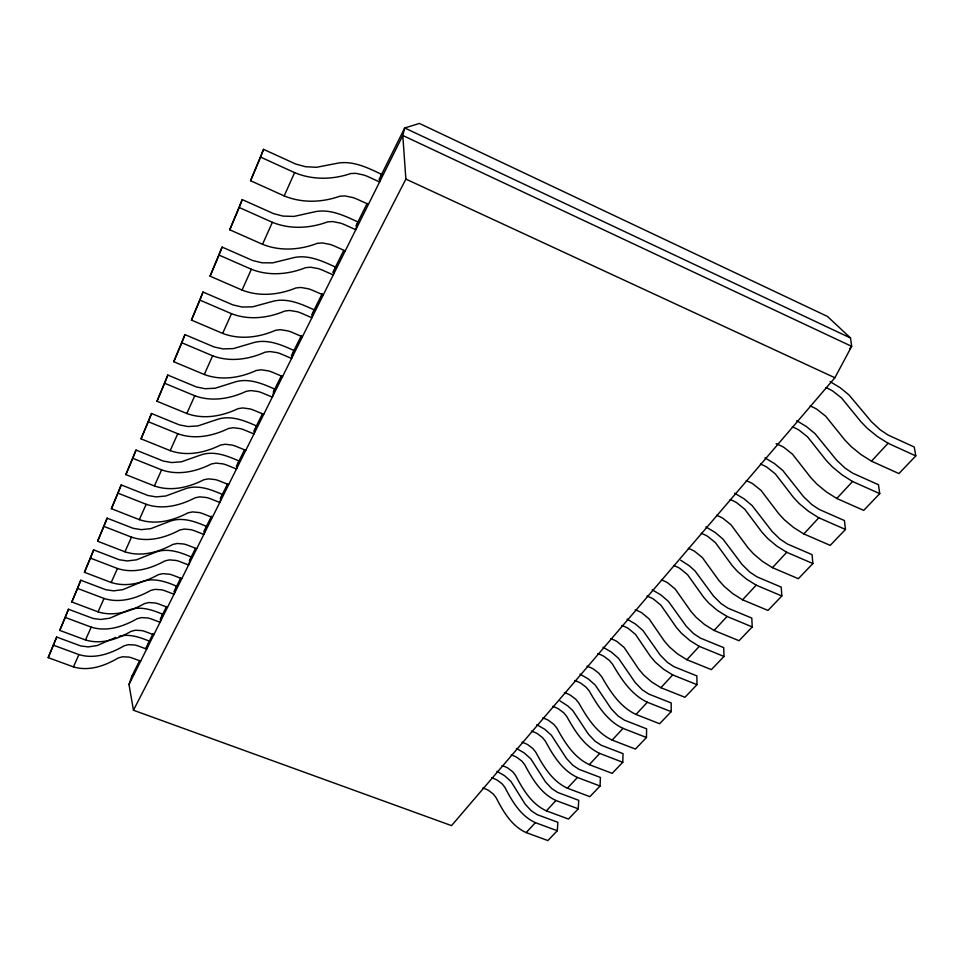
<?xml version="1.0" encoding="UTF-8"?>
<svg xmlns="http://www.w3.org/2000/svg" width="964" height="964" viewBox="0 0 964 964"><rect width="100%" height="100%" fill="white"/><g stroke="black" fill="none" stroke-linecap="round" stroke-linejoin="round"><path stroke-width="1.45" d="M587.04 666.172L589.667 667.209A20.449 13.785 41.1 0 1 593.246 668.956L598.536 672.944L601.705 676.752C610.164 691.489 620.057 706.913 635.987 714.457L659.641 723.723L671.173 711.661L671.197 702.949L648.639 694.008L642.132 689.706L635.24 682.596L618.551 658.34L611.393 652.086L603.018 647.23M564.446 692.574L567.037 693.586A20.015 13.833 41.4 0 1 570.543 695.285L575.725 699.201L578.798 702.949C586.943 717.469 596.499 732.736 612.164 740.087L635.396 749.064L646.458 737.508L646.615 728.844L624.443 720.18L618.069 715.975L611.357 708.974L595.21 685.03L588.221 678.885L580.015 674.137M542.792 717.903L545.347 718.879A19.605 13.858 41.8 0 1 548.781 720.53L553.854 724.374L556.843 728.073C564.675 742.376 573.929 757.487 589.317 764.645L612.164 773.357L622.768 762.271L623.045 753.655L601.247 745.268L595.017 741.147L588.474 734.255L572.833 710.613L567.856 705.973L560.036 700.936M522.018 742.208L524.512 743.16A19.208 13.87 42.2 0 1 527.898 744.762L532.851 748.534L535.767 752.185C543.31 766.272 552.264 781.238 567.41 788.215L589.872 796.662L600.054 786.021L600.427 777.466L579.003 769.332L572.893 765.296L566.519 758.511L551.348 735.158L544.684 729.23L536.791 724.687M502.051 765.549L504.509 766.476A18.822 13.87 42.6 0 1 507.835 768.043L512.691 771.742L515.523 775.345C522.789 789.227 531.477 804.036 546.371 810.857L568.459 819.039L578.243 808.82L578.713 800.325L557.638 792.432L551.649 788.48L545.443 781.804L530.73 758.74L524.199 752.908L516.463 748.462M482.856 787.998L485.278 788.889A18.461 13.87 43 0 1 488.543 790.42L493.303 794.059L496.062 797.602C503.075 811.29 511.486 825.943 526.151 832.595L547.889 840.56L557.288 830.727L557.855 822.292L537.117 814.64L531.248 810.76L525.187 804.181L510.908 781.406L504.521 775.659L496.93 771.321M379.009 179.605L404.711 127.959L419.424 123.44L827.437 316.421L850.525 338.002L851.67 346.353L834.884 377.755L451.538 825.63L133.466 710.239L128.995 684.524L131.67 676.632L139.72 660.448M368.441 204.344L357.801 199.488A26.703 14.605 28.2 0 0 352.872 197.56L345.064 195.933L339.918 196.186C321.868 202.597 301.985 203.259 284.187 195.909L250.568 180.726L263.558 149.336L295.695 164.037L305.431 166.712L316.505 167.29L338.701 163C353.86 160.807 368.356 168.073 381.624 174.351L379.587 181.979L368.826 177.027A27.052 14.472 28.4 0 0 363.85 175.05L355.969 173.339L350.788 173.532C332.508 179.762 312.493 180.099 294.61 172.628L260.593 157.108L263.558 149.336M219.021 255.086L222.106 247.085L252.664 260.521L261.991 262.786L272.679 262.871L294.273 257.521C308.637 254.604 322.771 261.22 335.472 267.088L333.243 274.921L322.988 270.378A25.582 14.978 27.7 0 0 318.228 268.607L310.649 267.221L305.624 267.655C288.308 274.559 268.872 276.21 251.363 269.257L219.021 255.086L210.068 276.174L242.06 290.068C259.473 296.9 278.777 294.984 295.888 287.959L300.876 287.465L308.384 288.79A25.269 15.062 27.5 0 1 313.095 290.526L323.241 294.972M345.233 250.881L334.845 246.242A25.968 14.858 27.9 0 0 330.025 244.41L322.362 242.94L317.301 243.326C299.732 250.074 280.138 251.387 262.533 244.302L229.745 229.793L242.241 199.596L273.571 213.634L283.091 216.105L293.984 216.418L315.879 211.562C330.628 208.983 344.943 215.912 357.921 221.985L355.788 229.721L345.281 224.986A26.293 14.749 28 0 0 340.413 223.106L332.688 221.563L327.579 221.889C309.806 228.492 290.068 229.516 272.378 222.31L239.217 207.489L242.241 199.596M302.383 336.81L292.466 332.532A24.606 15.231 27.1 0 0 287.85 330.881L280.488 329.7L275.584 330.278C258.906 337.533 239.903 339.991 222.66 333.399L191.438 320.084L203.03 292.032L232.878 304.901L242 306.998L252.508 306.865L273.8 301.081C287.802 297.864 301.744 304.178 314.18 309.866L311.878 317.771L301.853 313.408A24.907 15.159 27.3 0 0 297.201 311.721L289.766 310.48L284.814 311.023C267.944 318.168 248.808 320.385 231.481 313.686L199.91 300.117L203.03 292.032M210.068 276.174L222.106 247.085M164.627 383.262L167.82 375.068L196.307 386.926L205.055 388.709L215.189 388.227L235.891 381.708C249.194 378.033 262.786 383.756 274.74 389.131L272.306 397.12L262.714 393.107A23.666 15.412 26.6 0 0 258.256 391.565L251.098 390.577L246.314 391.288C230.251 398.795 211.719 402 194.764 395.758L164.627 383.262L156.987 401.253L186.811 413.52C203.693 419.677 222.082 416.255 237.963 408.688L242.723 407.941L249.809 408.881A23.389 15.46 26.4 0 1 254.231 410.387L263.726 414.339M282.572 376.538L272.872 372.429A23.979 15.364 26.8 0 0 268.353 370.863L261.136 369.802L256.291 370.465C240.036 377.9 221.334 380.864 204.272 374.49L173.761 361.729L184.968 334.629L214.116 346.98L223.046 348.908L233.36 348.594L254.363 342.413C268.004 338.954 281.777 344.967 293.96 350.498L291.598 358.451L281.789 354.27A24.269 15.303 27 0 0 277.234 352.655L269.944 351.547L265.076 352.173C248.628 359.524 229.781 362.259 212.646 355.788L181.81 342.774L184.968 334.629M132.779 458.31L136.008 450.068L163.253 461.045L171.664 462.563L181.449 461.792L201.584 454.707C214.237 450.682 227.48 455.888 238.988 460.985L236.457 469.01L227.275 465.287A22.534 15.557 25.8 0 0 222.985 463.889L216.093 463.106L211.453 463.949C196.126 471.673 178.207 475.71 161.59 469.866L132.779 458.31L125.862 474.601L154.397 485.964C170.917 491.712 188.703 487.507 203.862 479.747L208.477 478.879L215.321 479.614A22.293 15.569 25.6 0 1 219.563 480.988L228.661 484.651M245.784 450.333L236.481 446.525A22.823 15.52 26 0 0 232.155 445.091L225.19 444.259L220.503 445.067C204.995 452.743 186.908 456.575 170.206 450.634L141.045 438.837L151.517 413.496L179.364 424.895L187.944 426.546L197.909 425.919L218.322 419.087C231.288 415.231 244.711 420.69 256.436 425.919L253.954 433.933L244.567 430.065A23.088 15.496 26.2 0 0 240.193 428.594L233.18 427.715L228.456 428.498C212.779 436.126 194.547 439.777 177.762 433.728L148.311 421.726L151.517 413.496M156.987 401.253L167.82 375.068M97.605 541.226L107.125 518.15L133.237 528.344L141.322 529.646L150.794 528.646L170.363 521.114C182.425 516.837 195.331 521.56 206.429 526.416L203.838 534.442L195.017 530.971A21.509 15.605 24.9 0 0 190.896 529.682L184.245 529.079L179.738 530.031C165.085 537.888 147.757 542.599 131.49 537.141L103.895 526.392L97.605 541.226L124.934 551.782C141.13 557.156 158.313 552.312 172.821 544.443L177.304 543.467L183.907 544.045A21.292 15.605 24.7 0 1 187.98 545.299L196.716 548.709M103.895 526.392L107.125 518.15M111.402 508.691L121.223 484.916L147.89 495.484L156.132 496.894L165.772 496.002L185.618 488.676C197.969 484.518 211.032 489.471 222.335 494.448L219.78 502.485L210.779 498.882A22.015 15.581 25.3 0 0 206.573 497.545L199.801 496.858L195.222 497.749C180.244 505.558 162.627 509.944 146.191 504.305L117.994 493.158L111.402 508.691L139.322 519.644C155.674 525.199 173.159 520.656 187.992 512.836L192.535 511.908L199.259 512.559A21.774 15.593 25.1 0 1 203.416 513.872L212.333 517.415M117.994 493.158L121.223 484.916M125.862 474.601L136.008 450.068M140.66 661.147L132.562 658.147A19.545 15.484 22.5 0 0 128.778 657.074L122.609 656.773L118.391 657.894C105.004 665.787 88.953 671.607 73.433 666.883L48.2 657.641L56.695 637.059L80.783 645.964L88.314 646.904L97.183 645.555L115.692 637.421M59.756 630.408L68.492 609.248L93.05 618.454L100.714 619.478L109.727 618.201L128.489 610.188C139.756 605.669 152.155 609.742 162.699 614.285L160.048 622.262L151.734 619.117A20.148 15.545 23.3 0 0 147.841 617.984L141.527 617.599L137.213 618.671C123.428 626.576 106.98 632.083 91.219 627.13L65.251 617.442L59.756 630.408L85.483 639.951C101.16 644.832 117.488 639.216 131.14 631.312L135.43 630.227L141.696 630.589A19.955 15.532 23.1 0 1 145.552 631.697L153.794 634.794M65.251 617.442L68.492 609.248M71.818 601.982L80.795 580.232L105.859 589.739L113.656 590.848L122.814 589.655L141.841 581.774C153.36 577.328 165.928 581.605 176.653 586.245L174.014 594.246L165.543 591.004A20.581 15.581 23.9 0 0 161.578 589.823L155.144 589.366L150.77 590.402C136.719 598.307 119.982 603.572 104.052 598.463L77.566 588.438L71.818 601.982L98.063 611.851C113.909 616.888 130.514 611.501 144.443 603.597L148.781 602.548L155.168 602.97A20.377 15.569 23.6 0 1 159.096 604.127L167.495 607.32M77.566 588.438L80.795 580.232M84.422 572.291L93.665 549.89L119.235 559.735L127.188 560.94L136.49 559.831L155.794 552.119C167.579 547.745 180.304 552.239 191.209 556.987L188.595 565L179.955 561.638A21.039 15.593 24.4 0 0 175.918 560.421L169.375 559.891L164.94 560.879C150.589 568.772 133.562 573.773 117.463 568.495L90.423 558.12L84.422 572.291L111.197 582.485C127.212 587.691 144.106 582.557 158.325 574.664L162.735 573.652L169.218 574.146A20.822 15.593 24.2 0 1 173.219 575.351L181.786 578.653M90.423 558.12L93.665 549.89M48.2 657.641L56.695 637.059M141.045 438.837L148.311 421.726M173.761 361.729L181.81 342.774M191.438 320.084L199.91 300.117M229.745 229.793L239.217 207.489M250.568 180.726L260.593 157.108M73.433 666.883L78.928 654.592C94.52 659.388 110.703 653.664 124.211 645.76L128.453 644.663L134.671 644.988A19.726 15.508 22.7 0 1 138.491 646.073L146.661 649.121L149.324 641.168C139.913 637.216 129.393 633.637 119.126 636.252M85.483 639.951L91.219 627.13M98.063 611.851L104.052 598.463M111.197 582.485L117.463 568.495M124.934 551.782L131.49 537.141M139.322 519.644L146.191 504.305M154.397 485.964L161.59 469.866M170.206 450.634L177.762 433.728M186.811 413.52L194.764 395.758M204.272 374.49L212.646 355.788M222.66 333.399L231.481 313.686M242.06 290.068L251.363 269.257M262.533 244.302L272.378 222.31M284.187 195.909L294.61 172.628M145.757 648.314L153.143 633.493M160.205 619.31L166.555 606.525M173.942 591.691L180.654 578.207M189.354 560.711L195.415 548.552M203.838 531.61L211.514 516.186M220.238 498.665L227.612 483.832M236.337 466.311L244.386 450.128M253.785 431.257L262.497 413.725M273.234 392.155L281.283 375.972M291.357 355.752L301.419 335.532M311.661 314.939L322.217 293.731M332.809 272.426L343.678 250.592M355.945 225.938L367.163 203.404M128.995 684.524L402.783 135.466L404.711 127.959L850.525 338.002M133.466 710.239L405.88 179.087L402.783 135.466L851.67 346.353L849.73 348.643M131.67 676.632L133.586 674.402M526.151 832.595L535.382 822.666L557.288 830.727M546.371 810.857L555.975 800.518L578.243 808.82M567.41 788.215L577.412 777.466L600.054 786.021M589.317 764.645L599.741 753.438L622.768 762.271M612.164 740.087L623.033 728.386L646.458 737.508M635.987 714.457L647.338 702.25L671.173 711.661M660.87 687.694L672.727 674.933L696.996 684.669L684.934 697.273L660.87 687.694L651.736 682.018L643.735 675.065L638.867 669.341L624.13 647.434L616.924 641.47A20.895 13.725 40.7 0 0 613.285 639.686L610.61 638.602M686.874 659.713L699.274 646.374L723.988 656.448L711.372 669.631L686.874 659.713L677.535 653.905L669.341 646.832L664.317 641.024L649.049 618.84L641.675 612.755A21.377 13.641 40.4 0 0 637.963 610.923L635.228 609.802M714.083 630.456L727.061 616.478L752.233 626.913L739.039 640.723L714.083 630.456L704.539 624.503L696.116 617.285L690.935 611.393L675.125 588.932L667.558 582.738A21.871 13.544 40.1 0 0 663.774 580.846L661.388 579.846M742.581 599.801L756.186 585.16L781.828 595.981L767.995 610.441L742.581 599.801L732.821 593.691L724.169 586.353L718.819 580.364L702.407 557.626L694.646 551.312A22.389 13.412 39.8 0 0 690.79 549.36L688.356 548.323M772.453 567.663L786.732 552.3L812.869 563.53L798.361 578.701L772.453 567.663L762.464 561.397L753.583 553.914L748.052 547.841L731.013 524.814L723.036 518.367A22.931 13.255 39.5 0 0 719.096 516.355L716.614 515.294M803.819 533.923L818.822 517.788L845.464 529.453L830.221 545.383L803.819 533.923L793.589 527.501L784.443 519.861L778.731 513.692L761.018 490.387L752.824 483.82A23.498 13.062 39.2 0 0 748.799 481.735L746.269 480.626M836.776 498.472L852.562 481.494L879.734 493.628L863.696 510.39L836.776 498.472L826.305 491.869L816.882 484.073L810.965 477.819L792.529 454.225L784.106 447.525A24.1 12.833 38.9 0 0 779.996 445.38L776.128 443.645M871.456 461.166L888.085 443.271L915.8 455.912L898.918 473.565L871.456 461.166L860.719 454.381L851.019 446.428L844.886 440.066L825.678 416.207L817.002 409.351A24.739 12.568 38.6 0 0 812.797 407.133L810.17 405.94M53.466 645.217L78.928 654.592M491.628 777.743L494.062 778.659A18.629 13.87 42.8 0 1 497.352 780.201L502.16 783.865L504.943 787.443C512.077 801.217 520.608 815.942 535.382 822.666M511.161 754.896L513.643 755.824A18.991 13.87 42.4 0 1 516.993 757.415L521.898 761.15L524.765 764.765C532.164 778.743 540.961 793.625 555.975 800.518M531.501 731.11L534.02 732.074A19.388 13.87 42 0 1 537.43 733.7L542.443 737.508L545.383 741.183C553.059 755.366 562.157 770.405 577.412 777.466M552.673 706.347L555.24 707.335A19.786 13.845 41.6 0 1 558.71 709.01L563.832 712.89L566.856 716.614C574.833 731.013 584.232 746.196 599.741 753.438M574.761 680.524L577.364 681.56A20.208 13.809 41.2 0 1 580.894 683.271L586.136 687.224L589.245 690.995C597.535 705.612 607.248 720.952 623.033 728.386M597.788 653.592L600.439 654.652A20.654 13.761 40.9 0 1 604.042 656.412L609.405 660.448L612.61 664.28C621.226 679.114 631.275 694.61 647.338 702.25M621.84 625.467L624.539 626.564A21.112 13.689 40.6 0 1 628.215 628.371L635.493 634.396L650.471 656.436L655.412 662.196L663.497 669.197L672.727 674.933M646.977 596.077L649.736 597.21A21.594 13.604 40.3 0 1 653.471 599.066L660.942 605.199L676.451 627.516L681.548 633.36L689.85 640.506L699.274 646.374M673.679 565.482L676.089 566.495A22.1 13.484 39.9 0 1 679.897 568.411L687.561 574.664L703.648 597.258L708.901 603.187L717.433 610.465L727.061 616.478M701.238 533.273L703.684 534.321A22.63 13.339 39.6 0 1 707.576 536.297L715.445 542.672L732.134 565.543L737.568 571.568L746.329 578.978L756.186 585.16M730.122 499.509L732.628 500.593A23.196 13.171 39.3 0 1 736.604 502.63L744.678 509.137L762.03 532.285L767.633 538.406L776.647 545.961L786.732 552.3M760.451 464.058L763.006 465.178A23.775 12.966 39.1 0 1 767.067 467.287L775.369 473.927L793.408 497.364L799.216 503.57L808.483 511.282L818.822 517.788M792.324 426.799L794.926 427.968A24.389 12.725 38.8 0 1 799.084 430.149L807.615 436.921L826.401 460.635L832.426 466.938L841.97 474.806L852.562 481.494M825.871 387.588L828.522 388.805A25.04 12.424 38.5 0 1 832.763 391.059L841.56 397.975L861.141 421.979L867.383 428.377L877.228 436.403L888.085 443.271M405.88 179.087L834.884 377.755M627.046 619.129L635.577 624.118L642.916 630.48L660.183 655.038L667.269 662.268L673.92 666.666L696.876 675.909L696.996 684.669M652.134 589.775L660.858 594.896L668.389 601.367L686.26 626.239L693.538 633.577L700.346 638.084L723.723 647.651L723.988 656.448M705.877 526.922L714.975 532.309L722.916 539.033L742.111 564.53L749.835 572.122L756.957 576.834L781.214 587.112L781.828 595.981M734.689 493.231L743.991 498.762L752.149 505.606L772.08 531.429L780.045 539.141L787.335 543.973L812.062 554.637L812.869 563.53M764.922 457.864L774.441 463.551L782.828 470.528L803.542 496.677L811.76 504.521L819.243 509.474L844.428 520.548L845.464 529.453M796.686 420.714L806.422 426.558L815.062 433.68L836.607 460.141L845.103 468.13L852.766 473.204L878.457 484.723L879.734 493.628M830.1 381.624L840.078 387.649L848.983 394.915L871.42 421.69L880.192 429.811L888.061 435.029L914.258 447.019L915.8 455.912M680.68 560.229L689.368 565.868L695.02 570.917L713.541 596.101L721.036 603.56L727.989 608.176L751.799 618.081L752.233 626.913"/></g></svg>
